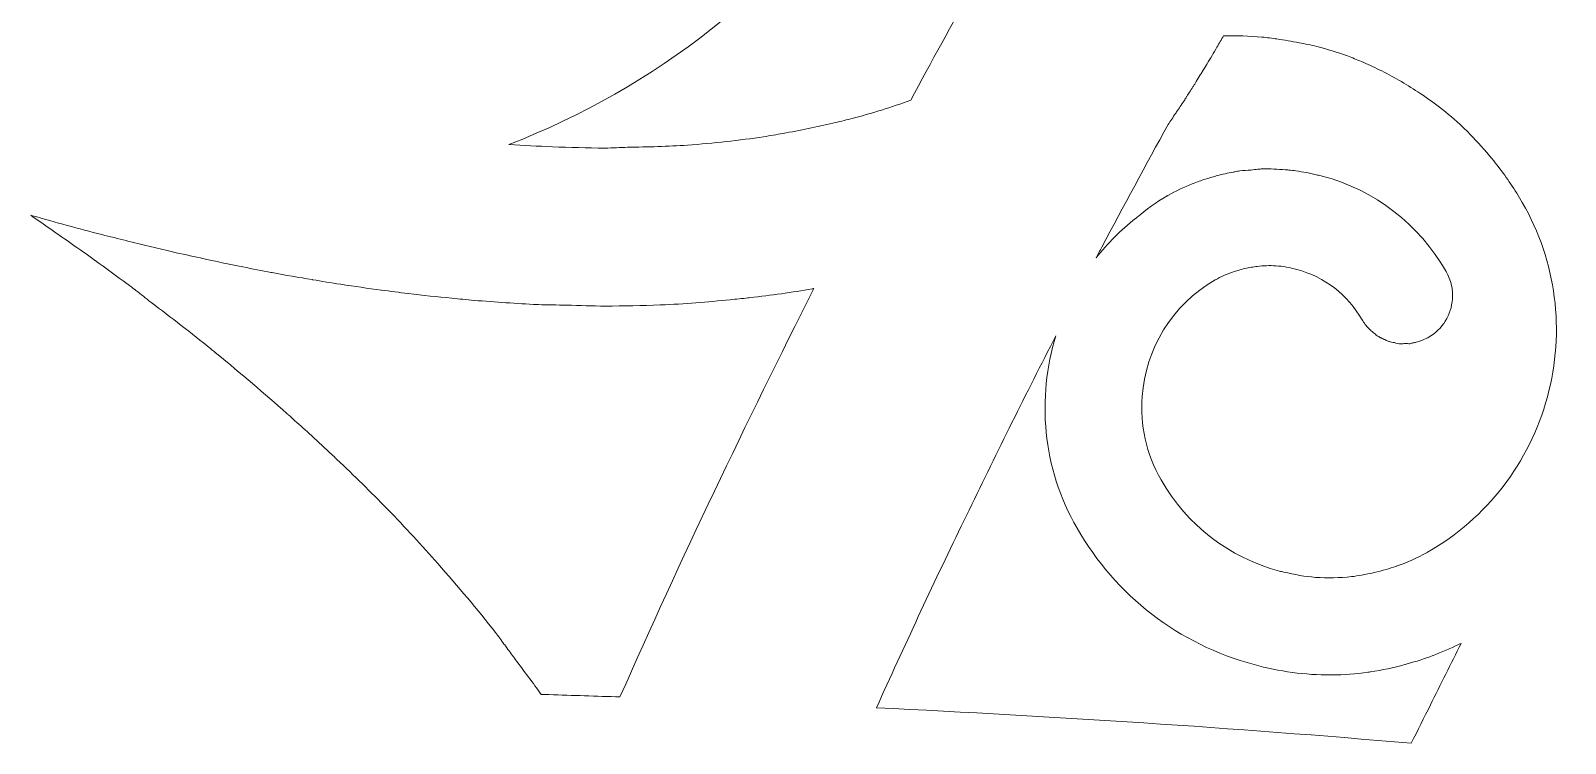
# Model space of a CAD drawing. Header units: millimetres. Extents: x -416 to 1516, y -417 to 43.
# Drawn here: x 848.58 to 864.44, y -68.48 to -61.11 of the extents above; entities that cross this region are included whole.
import ezdxf

# ---------------------------------------------------------------- set-up
doc = ezdxf.new("R2010")
doc.units = ezdxf.units.MM
doc.header["$MEASUREMENT"] = 0
doc.layers.add('Layer 2', color=7, linetype='Continuous')

msp = doc.modelspace()

# ---------------------------------------------------------------- linework, layer by layer
at = {"layer": 'Layer 2', "lineweight": 0}
for points, knots in [([(858.711, -54.733), (858.711, -54.733), (858.711, -54.733), (858.711, -54.733), (858.711, -54.552), (858.702, -54.372), (858.691, -54.194), (858.818, -54.397), (858.936, -54.598), (859.048, -54.798), (859.07, -54.837), (859.092, -54.876), (859.113, -54.916), (859.217, -55.106), (859.315, -55.294), (859.405, -55.481), (859.465, -55.605), (859.52, -55.729), (859.573, -55.852), (859.582, -55.871), (859.591, -55.891), (859.6, -55.911), (859.614, -55.945), (859.628, -55.979), (859.642, -56.013), (859.683, -56.113), (859.722, -56.211), (859.758, -56.309), (859.773, -56.351), (859.789, -56.392), (859.803, -56.434), (859.835, -56.525), (859.865, -56.615), (859.894, -56.705), (859.907, -56.748), (859.921, -56.791), (859.934, -56.834), (859.961, -56.925), (859.984, -57.015), (860.007, -57.105), (860.017, -57.144), (860.028, -57.183), (860.037, -57.221), (860.066, -57.346), (860.092, -57.469), (860.112, -57.59), (860.113, -57.592), (860.113, -57.594), (860.113, -57.596), (859.729, -58.22), (859.354, -58.851), (858.986, -59.487), (858.537, -60.261), (858.097, -61.041), (857.673, -61.831), (857.477, -61.903), (857.268, -61.966), (857.053, -62.024), (856.992, -62.039), (856.93, -62.053), (856.869, -62.068), (856.702, -62.108), (856.53, -62.143), (856.352, -62.174), (856.286, -62.185), (856.221, -62.198), (856.153, -62.208), (856.153, -62.208), (856.153, -62.208), (856.153, -62.208), (855.9, -62.246), (855.638, -62.275), (855.365, -62.295), (855.166, -62.309), (854.956, -62.313), (854.746, -62.317), (854.67, -62.32), (854.595, -62.325), (854.515, -62.325), (854.514, -62.325), (854.512, -62.325), (854.51, -62.325), (854.51, -62.325), (854.51, -62.325), (854.509, -62.325), (854.332, -62.325), (854.151, -62.319), (853.97, -62.312), (853.822, -62.306), (853.672, -62.298), (853.522, -62.288), (856.553, -61.117), (858.711, -58.173), (858.711, -54.733)], [0, 0, 0, 0, 1, 1, 1, 2, 2, 2, 3, 3, 3, 4, 4, 4, 5, 5, 5, 6, 6, 6, 7, 7, 7, 8, 8, 8, 9, 9, 9, 10, 10, 10, 11, 11, 11, 12, 12, 12, 13, 13, 13, 14, 14, 14, 15, 15, 15, 16, 16, 16, 17, 17, 17, 18, 18, 18, 19, 19, 19, 20, 20, 20, 21, 21, 21, 22, 22, 22, 23, 23, 23, 24, 24, 24, 25, 25, 25, 26, 26, 26, 27, 27, 27, 28, 28, 28, 29, 29, 29, 30, 30, 30, 31, 31, 31, 31]), ([(862.577, -64.308), (862.577, -64.308), (862.577, -64.308), (862.577, -64.308), (862.584, -64.31), (862.59, -64.314), (862.597, -64.317), (862.607, -64.32), (862.616, -64.325), (862.626, -64.328), (862.636, -64.331), (862.648, -64.331), (862.658, -64.334), (862.659, -64.334), (862.659, -64.334), (862.659, -64.334), (862.663, -64.335), (862.667, -64.336), (862.671, -64.336), (862.692, -64.341), (862.713, -64.347), (862.735, -64.349), (862.735, -64.349), (862.735, -64.349), (862.735, -64.349), (862.75, -64.35), (862.766, -64.346), (862.782, -64.345), (862.798, -64.345), (862.814, -64.348), (862.831, -64.347), (862.841, -64.345), (862.852, -64.341), (862.862, -64.339), (862.873, -64.337), (862.884, -64.335), (862.895, -64.332), (862.895, -64.332), (862.895, -64.332), (862.896, -64.332), (862.896, -64.332), (862.896, -64.332), (862.896, -64.332), (862.935, -64.321), (862.974, -64.307), (863.011, -64.287), (863.014, -64.285), (863.017, -64.285), (863.02, -64.284), (863.169, -64.198), (863.258, -64.046), (863.27, -63.886), (863.277, -63.79), (863.256, -63.691), (863.205, -63.601), (862.924, -63.112), (862.47, -62.761), (861.925, -62.614), (861.908, -62.609), (861.891, -62.608), (861.875, -62.604), (861.801, -62.586), (861.727, -62.571), (861.653, -62.561), (861.629, -62.558), (861.605, -62.555), (861.58, -62.552), (861.568, -62.551), (861.556, -62.552), (861.543, -62.551), (861.465, -62.543), (861.386, -62.538), (861.307, -62.54), (861.307, -62.54), (861.307, -62.54), (861.307, -62.54), (861.291, -62.541), (861.276, -62.544), (861.26, -62.545), (861.236, -62.546), (861.212, -62.55), (861.188, -62.552), (861.149, -62.556), (861.111, -62.556), (861.073, -62.562), (861.056, -62.564), (861.04, -62.567), (861.023, -62.571), (861.018, -62.571), (861.013, -62.572), (861.008, -62.573), (861.006, -62.574), (861.005, -62.574), (861.003, -62.574), (860.948, -62.584), (860.894, -62.595), (860.84, -62.61), (860.827, -62.613), (860.814, -62.617), (860.801, -62.621), (860.779, -62.627), (860.758, -62.634), (860.736, -62.641), (860.691, -62.655), (860.647, -62.67), (860.603, -62.687), (860.596, -62.69), (860.589, -62.693), (860.581, -62.696), (860.496, -62.73), (860.412, -62.769), (860.331, -62.816), (860.328, -62.817), (860.324, -62.818), (860.321, -62.82), (860.207, -62.886), (860.105, -62.963), (860.008, -63.044), (860.004, -63.047), (860, -63.049), (859.997, -63.052), (859.845, -63.175), (859.705, -63.308), (859.589, -63.459), (859.589, -63.459), (859.588, -63.459), (859.588, -63.459), (859.607, -63.423), (859.627, -63.387), (859.647, -63.351), (859.872, -62.926), (860.1, -62.501), (860.333, -62.081), (860.357, -62.046), (860.383, -62.006), (860.408, -61.969), (860.412, -61.963), (860.416, -61.957), (860.42, -61.952), (860.445, -61.914), (860.471, -61.877), (860.497, -61.836), (860.501, -61.829), (860.506, -61.823), (860.51, -61.816), (860.515, -61.809), (860.52, -61.802), (860.524, -61.794), (860.525, -61.793), (860.526, -61.793), (860.526, -61.791), (860.536, -61.777), (860.545, -61.762), (860.555, -61.747), (860.566, -61.729), (860.577, -61.711), (860.589, -61.692), (860.595, -61.683), (860.601, -61.673), (860.607, -61.664), (860.612, -61.655), (860.618, -61.646), (860.623, -61.637), (860.637, -61.614), (860.651, -61.593), (860.665, -61.569), (860.672, -61.559), (860.679, -61.548), (860.685, -61.537), (860.7, -61.513), (860.715, -61.489), (860.729, -61.464), (860.731, -61.461), (860.733, -61.458), (860.735, -61.455), (860.769, -61.399), (860.803, -61.341), (860.837, -61.283), (860.86, -61.243), (860.883, -61.205), (860.906, -61.165), (860.906, -61.165), (860.906, -61.165), (860.906, -61.165), (861.038, -61.161), (861.17, -61.168), (861.302, -61.179), (861.354, -61.184), (861.406, -61.191), (861.457, -61.198), (861.534, -61.208), (861.61, -61.222), (861.686, -61.237), (861.747, -61.249), (861.809, -61.26), (861.869, -61.276), (861.976, -61.303), (862.081, -61.336), (862.185, -61.374), (862.234, -61.392), (862.282, -61.411), (862.33, -61.431), (862.393, -61.457), (862.453, -61.487), (862.514, -61.516), (862.652, -61.584), (862.786, -61.66), (862.914, -61.745), (862.99, -61.795), (863.064, -61.848), (863.136, -61.903), (863.219, -61.968), (863.301, -62.035), (863.378, -62.108), (863.402, -62.132), (863.426, -62.156), (863.45, -62.181), (863.53, -62.262), (863.607, -62.348), (863.681, -62.438), (863.702, -62.464), (863.723, -62.49), (863.744, -62.517), (863.833, -62.634), (863.917, -62.756), (863.992, -62.887), (864.344, -63.5), (864.436, -64.214), (864.251, -64.897), (864.066, -65.579), (863.627, -66.149), (863.013, -66.501), (863.013, -66.501), (863.013, -66.501), (863.013, -66.501), (863.011, -66.502), (863.009, -66.503), (863.008, -66.503), (862.905, -66.562), (862.798, -66.608), (862.69, -66.647), (862.689, -66.647), (862.688, -66.648), (862.686, -66.648), (862.653, -66.66), (862.619, -66.669), (862.586, -66.679), (862.502, -66.704), (862.418, -66.724), (862.332, -66.738), (862.297, -66.744), (862.263, -66.75), (862.228, -66.754), (862.105, -66.767), (861.981, -66.77), (861.856, -66.761), (861.747, -66.753), (861.637, -66.733), (861.528, -66.706), (861.513, -66.702), (861.498, -66.702), (861.483, -66.698), (860.963, -66.557), (860.528, -66.222), (860.26, -65.755), (860.104, -65.483), (860.042, -65.183), (860.064, -64.892), (860.099, -64.407), (860.367, -63.947), (860.82, -63.688), (860.82, -63.687), (860.821, -63.687), (860.821, -63.687), (860.878, -63.654), (860.938, -63.629), (860.999, -63.607), (861.018, -63.6), (861.037, -63.595), (861.056, -63.589), (861.102, -63.575), (861.148, -63.565), (861.195, -63.557), (861.214, -63.554), (861.233, -63.55), (861.253, -63.548), (861.317, -63.541), (861.382, -63.538), (861.446, -63.542), (861.519, -63.547), (861.591, -63.559), (861.662, -63.579), (861.949, -63.656), (862.188, -63.841), (862.336, -64.099), (862.356, -64.133), (862.38, -64.163), (862.406, -64.191), (862.411, -64.196), (862.416, -64.201), (862.421, -64.205), (862.422, -64.206), (862.423, -64.208), (862.424, -64.209), (862.434, -64.218), (862.445, -64.225), (862.455, -64.234), (862.456, -64.234), (862.456, -64.234), (862.456, -64.234), (862.468, -64.245), (862.48, -64.255), (862.493, -64.264), (862.503, -64.271), (862.514, -64.277), (862.524, -64.283), (862.527, -64.285), (862.53, -64.286), (862.533, -64.287), (862.533, -64.287), (862.533, -64.287), (862.533, -64.287), (862.547, -64.295), (862.562, -64.301), (862.577, -64.308)], [0, 0, 0, 0, 1, 1, 1, 2, 2, 2, 3, 3, 3, 4, 4, 4, 5, 5, 5, 6, 6, 6, 7, 7, 7, 8, 8, 8, 9, 9, 9, 10, 10, 10, 11, 11, 11, 12, 12, 12, 13, 13, 13, 14, 14, 14, 15, 15, 15, 16, 16, 16, 17, 17, 17, 18, 18, 18, 19, 19, 19, 20, 20, 20, 21, 21, 21, 22, 22, 22, 23, 23, 23, 24, 24, 24, 25, 25, 25, 26, 26, 26, 27, 27, 27, 28, 28, 28, 29, 29, 29, 30, 30, 30, 31, 31, 31, 32, 32, 32, 33, 33, 33, 34, 34, 34, 35, 35, 35, 36, 36, 36, 37, 37, 37, 38, 38, 38, 39, 39, 39, 40, 40, 40, 41, 41, 41, 42, 42, 42, 43, 43, 43, 44, 44, 44, 45, 45, 45, 46, 46, 46, 47, 47, 47, 48, 48, 48, 49, 49, 49, 50, 50, 50, 51, 51, 51, 52, 52, 52, 53, 53, 53, 54, 54, 54, 55, 55, 55, 56, 56, 56, 57, 57, 57, 58, 58, 58, 59, 59, 59, 60, 60, 60, 61, 61, 61, 62, 62, 62, 63, 63, 63, 64, 64, 64, 65, 65, 65, 66, 66, 66, 67, 67, 67, 68, 68, 68, 69, 69, 69, 70, 70, 70, 71, 71, 71, 72, 72, 72, 73, 73, 73, 74, 74, 74, 75, 75, 75, 76, 76, 76, 77, 77, 77, 78, 78, 78, 79, 79, 79, 80, 80, 80, 81, 81, 81, 82, 82, 82, 83, 83, 83, 84, 84, 84, 85, 85, 85, 86, 86, 86, 87, 87, 87, 88, 88, 88, 89, 89, 89, 90, 90, 90, 91, 91, 91, 92, 92, 92, 93, 93, 93, 94, 94, 94, 95, 95, 95, 96, 96, 96, 97, 97, 97, 98, 98, 98, 99, 99, 99, 100, 100, 100, 101, 101, 101, 102, 102, 102, 103, 103, 103, 104, 104, 104, 105, 105, 105, 106, 106, 106, 107, 107, 107, 108, 108, 108, 108]), ([(853.815, -63.942), (853.816, -63.942), (853.816, -63.942), (853.817, -63.942), (853.817, -63.942), (853.817, -63.942), (853.817, -63.942), (853.82, -63.942), (853.823, -63.942), (853.826, -63.942), (853.924, -63.947), (854.018, -63.946), (854.114, -63.949), (854.116, -63.949), (854.118, -63.949), (854.12, -63.949), (854.252, -63.952), (854.385, -63.958), (854.515, -63.958), (854.708, -63.958), (854.898, -63.954), (855.084, -63.946), (855.085, -63.946), (855.086, -63.946), (855.088, -63.946), (855.088, -63.946), (855.089, -63.946), (855.089, -63.946), (855.335, -63.936), (855.573, -63.916), (855.808, -63.893), (855.808, -63.893), (855.808, -63.893), (855.809, -63.893), (855.87, -63.887), (855.93, -63.88), (855.99, -63.873), (855.991, -63.873), (855.991, -63.873), (855.991, -63.873), (855.998, -63.873), (856.004, -63.871), (856.01, -63.871), (856.231, -63.847), (856.446, -63.816), (856.655, -63.78), (856.656, -63.78), (856.658, -63.779), (856.659, -63.779), (856.66, -63.779), (856.66, -63.779), (856.661, -63.779), (856.665, -63.778), (856.669, -63.778), (856.673, -63.777), (855.972, -65.165), (855.298, -66.569), (854.669, -67.997), (854.425, -67.989), (854.18, -67.981), (853.935, -67.973), (853.908, -67.972), (853.881, -67.971), (853.854, -67.97), (853.771, -67.851), (853.678, -67.731), (853.59, -67.612), (853.559, -67.571), (853.531, -67.531), (853.5, -67.49), (853.49, -67.477), (853.48, -67.463), (853.47, -67.45), (853.44, -67.41), (853.413, -67.37), (853.382, -67.33), (853.196, -67.093), (852.995, -66.856), (852.786, -66.619), (852.622, -66.432), (852.45, -66.246), (852.271, -66.06), (852.27, -66.059), (852.269, -66.058), (852.268, -66.057), (852.265, -66.055), (852.263, -66.052), (852.26, -66.05), (852.095, -65.88), (851.922, -65.711), (851.744, -65.542), (851.74, -65.538), (851.736, -65.535), (851.732, -65.531), (851.732, -65.53), (851.731, -65.53), (851.731, -65.529), (851.73, -65.529), (851.73, -65.529), (851.729, -65.528), (851.728, -65.527), (851.727, -65.526), (851.726, -65.525), (851.724, -65.523), (851.723, -65.522), (851.722, -65.521), (851.652, -65.455), (851.58, -65.388), (851.508, -65.322), (851.507, -65.321), (851.506, -65.32), (851.505, -65.319), (851.504, -65.317), (851.502, -65.316), (851.501, -65.314), (851.5, -65.314), (851.5, -65.313), (851.499, -65.313), (851.498, -65.312), (851.497, -65.311), (851.496, -65.31), (851.491, -65.305), (851.486, -65.301), (851.482, -65.297), (851.425, -65.244), (851.366, -65.192), (851.307, -65.14), (851.288, -65.122), (851.268, -65.104), (851.248, -65.087), (851.247, -65.086), (851.246, -65.085), (851.245, -65.084), (851.241, -65.081), (851.237, -65.077), (851.233, -65.074), (851.232, -65.072), (851.23, -65.071), (851.228, -65.07), (851.227, -65.069), (851.226, -65.068), (851.225, -65.067), (850.994, -64.861), (850.754, -64.656), (850.505, -64.452), (850.504, -64.451), (850.503, -64.45), (850.501, -64.449), (850.499, -64.447), (850.497, -64.445), (850.494, -64.443), (850.489, -64.439), (850.484, -64.434), (850.478, -64.43), (850.468, -64.422), (850.459, -64.414), (850.449, -64.406), (850.446, -64.404), (850.444, -64.402), (850.442, -64.4), (850.242, -64.238), (850.033, -64.078), (849.822, -63.918), (849.769, -63.877), (849.72, -63.836), (849.666, -63.796), (849.665, -63.795), (849.664, -63.794), (849.663, -63.794), (849.661, -63.792), (849.66, -63.791), (849.658, -63.789), (849.656, -63.788), (849.655, -63.787), (849.653, -63.786), (849.643, -63.779), (849.635, -63.771), (849.626, -63.764), (849.619, -63.759), (849.612, -63.754), (849.606, -63.749), (849.601, -63.745), (849.596, -63.742), (849.591, -63.738), (849.59, -63.738), (849.589, -63.737), (849.588, -63.736), (849.585, -63.734), (849.583, -63.732), (849.58, -63.73), (849.579, -63.73), (849.579, -63.729), (849.578, -63.729), (849.578, -63.729), (849.578, -63.729), (849.578, -63.729), (849.468, -63.648), (849.358, -63.567), (849.246, -63.487), (849.244, -63.486), (849.243, -63.485), (849.241, -63.484), (849.24, -63.482), (849.238, -63.481), (849.237, -63.48), (849.237, -63.48), (849.235, -63.479), (849.235, -63.479), (849.089, -63.373), (848.937, -63.269), (848.787, -63.164), (848.717, -63.116), (848.651, -63.067), (848.58, -63.02), (848.586, -63.021), (848.592, -63.023), (848.598, -63.024), (848.838, -63.093), (849.077, -63.158), (849.315, -63.22), (849.315, -63.22), (849.315, -63.22), (849.316, -63.22), (849.399, -63.241), (849.483, -63.261), (849.566, -63.282), (849.572, -63.283), (849.578, -63.285), (849.584, -63.286), (849.738, -63.324), (849.893, -63.363), (850.046, -63.398), (850.046, -63.398), (850.047, -63.398), (850.047, -63.398), (850.143, -63.42), (850.238, -63.441), (850.334, -63.461), (850.338, -63.462), (850.342, -63.463), (850.346, -63.464), (850.488, -63.495), (850.63, -63.525), (850.771, -63.553), (850.772, -63.554), (850.772, -63.554), (850.773, -63.554), (850.871, -63.573), (850.969, -63.592), (851.066, -63.61), (851.069, -63.611), (851.072, -63.611), (851.075, -63.612), (851.214, -63.638), (851.352, -63.662), (851.489, -63.685), (851.49, -63.685), (851.491, -63.685), (851.492, -63.686), (851.588, -63.702), (851.685, -63.718), (851.78, -63.732), (851.782, -63.733), (851.783, -63.733), (851.785, -63.733), (851.925, -63.755), (852.064, -63.774), (852.203, -63.793), (852.204, -63.793), (852.205, -63.793), (852.206, -63.793), (852.297, -63.805), (852.388, -63.818), (852.478, -63.829), (852.478, -63.829), (852.481, -63.829), (852.481, -63.829), (852.632, -63.847), (852.781, -63.862), (852.93, -63.876), (852.93, -63.876), (852.931, -63.876), (852.932, -63.876), (853.008, -63.884), (853.085, -63.893), (853.16, -63.899), (853.161, -63.899), (853.161, -63.899), (853.162, -63.899), (853.382, -63.917), (853.6, -63.932), (853.815, -63.942)], [0, 0, 0, 0, 1, 1, 1, 2, 2, 2, 3, 3, 3, 4, 4, 4, 5, 5, 5, 6, 6, 6, 7, 7, 7, 8, 8, 8, 9, 9, 9, 10, 10, 10, 11, 11, 11, 12, 12, 12, 13, 13, 13, 14, 14, 14, 15, 15, 15, 16, 16, 16, 17, 17, 17, 18, 18, 18, 19, 19, 19, 20, 20, 20, 21, 21, 21, 22, 22, 22, 23, 23, 23, 24, 24, 24, 25, 25, 25, 26, 26, 26, 27, 27, 27, 28, 28, 28, 29, 29, 29, 30, 30, 30, 31, 31, 31, 32, 32, 32, 33, 33, 33, 34, 34, 34, 35, 35, 35, 36, 36, 36, 37, 37, 37, 38, 38, 38, 39, 39, 39, 40, 40, 40, 41, 41, 41, 42, 42, 42, 43, 43, 43, 44, 44, 44, 45, 45, 45, 46, 46, 46, 47, 47, 47, 48, 48, 48, 49, 49, 49, 50, 50, 50, 51, 51, 51, 52, 52, 52, 53, 53, 53, 54, 54, 54, 55, 55, 55, 56, 56, 56, 57, 57, 57, 58, 58, 58, 59, 59, 59, 60, 60, 60, 61, 61, 61, 62, 62, 62, 63, 63, 63, 64, 64, 64, 65, 65, 65, 66, 66, 66, 67, 67, 67, 68, 68, 68, 69, 69, 69, 70, 70, 70, 71, 71, 71, 72, 72, 72, 73, 73, 73, 74, 74, 74, 75, 75, 75, 76, 76, 76, 77, 77, 77, 78, 78, 78, 79, 79, 79, 80, 80, 80, 81, 81, 81, 82, 82, 82, 83, 83, 83, 84, 84, 84, 85, 85, 85, 86, 86, 86, 87, 87, 87, 88, 88, 88, 89, 89, 89, 90, 90, 90, 91, 91, 91, 92, 92, 92, 93, 93, 93, 94, 94, 94, 95, 95, 95, 96, 96, 96, 97, 97, 97, 97]), ([(859.391, -66.252), (859.793, -66.952), (860.442, -67.453), (861.22, -67.663), (861.483, -67.735), (861.749, -67.77), (862.014, -67.77), (862.014, -67.77), (862.014, -67.77), (862.014, -67.77), (862.014, -67.77), (862.014, -67.77), (862.014, -67.77), (862.014, -67.77), (862.014, -67.77), (862.014, -67.77), (862.014, -67.77), (862.014, -67.77), (862.014, -67.77), (862.015, -67.77), (862.015, -67.77), (862.015, -67.77), (862.015, -67.77), (862.015, -67.77), (862.015, -67.77), (862.017, -67.77), (862.019, -67.769), (862.02, -67.769), (862.021, -67.769), (862.021, -67.769), (862.021, -67.769), (862.147, -67.769), (862.273, -67.759), (862.397, -67.742), (862.397, -67.742), (862.397, -67.742), (862.397, -67.742), (862.398, -67.742), (862.398, -67.742), (862.398, -67.742), (862.398, -67.742), (862.398, -67.742), (862.398, -67.742), (862.405, -67.741), (862.412, -67.739), (862.419, -67.738), (862.42, -67.738), (862.42, -67.738), (862.421, -67.738), (862.421, -67.738), (862.422, -67.737), (862.422, -67.737), (862.423, -67.737), (862.423, -67.737), (862.423, -67.737), (862.543, -67.72), (862.662, -67.695), (862.779, -67.663), (862.779, -67.662), (862.779, -67.662), (862.779, -67.662), (862.78, -67.662), (862.781, -67.662), (862.782, -67.662), (862.789, -67.66), (862.795, -67.657), (862.802, -67.656), (862.802, -67.655), (862.803, -67.655), (862.804, -67.655), (862.893, -67.63), (862.982, -67.603), (863.069, -67.569), (863.069, -67.569), (863.069, -67.569), (863.07, -67.569), (863.07, -67.569), (863.07, -67.569), (863.07, -67.569), (863.071, -67.569), (863.071, -67.569), (863.071, -67.568), (863.16, -67.535), (863.248, -67.496), (863.334, -67.454), (863.343, -67.45), (863.352, -67.447), (863.36, -67.443), (863.254, -67.655), (863.148, -67.867), (863.042, -68.08), (862.978, -68.212), (862.909, -68.343), (862.845, -68.476), (861.003, -68.315), (859.162, -68.198), (857.319, -68.109), (857.603, -67.479), (857.896, -66.853), (858.195, -66.231), (858.222, -66.176), (858.249, -66.121), (858.276, -66.066), (858.568, -65.461), (858.867, -64.86), (859.173, -64.264), (858.976, -64.906), (859.031, -65.625), (859.391, -66.252)], [0, 0, 0, 0, 1, 1, 1, 2, 2, 2, 3, 3, 3, 4, 4, 4, 5, 5, 5, 6, 6, 6, 7, 7, 7, 8, 8, 8, 9, 9, 9, 10, 10, 10, 11, 11, 11, 12, 12, 12, 13, 13, 13, 14, 14, 14, 15, 15, 15, 16, 16, 16, 17, 17, 17, 18, 18, 18, 19, 19, 19, 20, 20, 20, 21, 21, 21, 22, 22, 22, 23, 23, 23, 24, 24, 24, 25, 25, 25, 26, 26, 26, 27, 27, 27, 28, 28, 28, 29, 29, 29, 30, 30, 30, 31, 31, 31, 32, 32, 32, 33, 33, 33, 34, 34, 34, 35, 35, 35, 36, 36, 36, 36])]:
    msp.add_open_spline(points, degree=3, knots=knots, dxfattribs=at)

doc.saveas('drawing.dxf')
